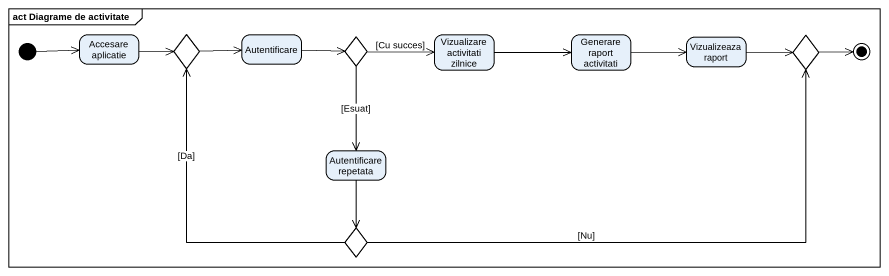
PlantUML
@startuml
mainframe act Diagrame de activitate
hide empty description
state "Accesare aplicatie" as Accesare_aplicatie
state choice1 <<choice>>
state Autentificare
state "Vizualizare activitati zilnice" as Vizualizare_activitati
state "Generare raport activitati" as Generare_raport_activitati
state choice2 <<choice>>
state choice3 <<choice>>
state "Vizualizeaza raport" as Vizualizeaza_raport
state "Autentificare repetata" as Autentificare_repetata
state choice4 <<choice>>
[*] -right-> Accesare_aplicatie
Accesare_aplicatie -right-> choice1
choice1 -right-> Autentificare
Autentificare -right-> choice3
Vizualizare_activitati -right-> Generare_raport_activitati
Generare_raport_activitati -right-> Vizualizeaza_raport
choice3 -right-> Vizualizare_activitati : [Cu succes]
choice3 --> Autentificare_repetata : [Esuat]
Vizualizeaza_raport -right-> choice2
Autentificare_repetata --> choice4
choice4 -up-> choice1 : [Da]
choice4 -right-> choice2 : [Nu]
choice2 -right-> [*]
@enduml
